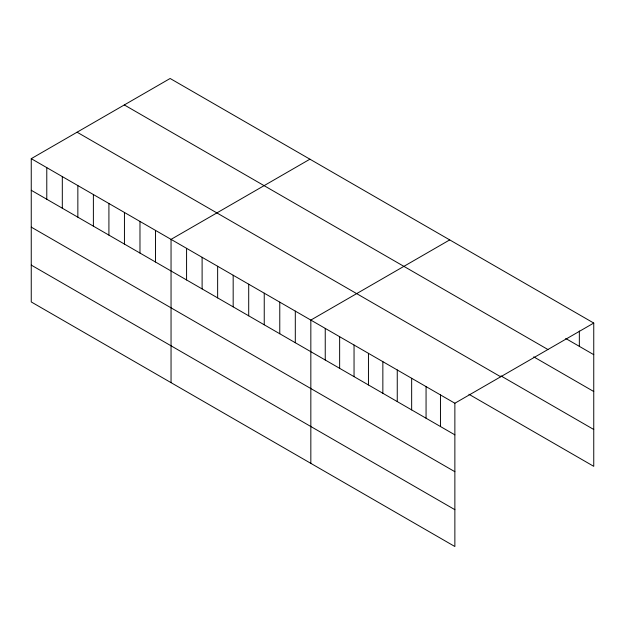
<?xml version="1.0" encoding="UTF-8"?>
<svg xmlns="http://www.w3.org/2000/svg" width="625" height="625" viewBox="0 0 625 625"><rect width="100%" height="100%" fill="white"/><g stroke="black" fill="none" stroke-linecap="round" stroke-linejoin="round"><path stroke-width="0.94" d="M31.25 158.664L454.867 403.234L454.867 546.516L31.25 301.945L31.25 158.664L170.133 78.484L593.75 323.055L593.75 466.336L468.922 394.266M309.93 159.188L171.047 239.375L171.047 382.656M449.719 239.898L310.836 320.086L310.836 463.367M454.867 403.234L593.75 323.055M565.742 338.5L593.75 354.672M124.305 104.938L547.922 349.516M533.734 356.867L593.75 391.516M500.93 375.898L593.75 429.484M77.078 132.203L500.695 376.773M31.25 190.281L454.867 434.852M31.25 227.125L454.867 471.703M31.25 265.094L454.867 509.672M579.344 331.023L579.344 346.352M440.461 394.922L440.461 426.539M426.062 386.609L426.062 418.219M411.656 378.289L411.656 409.906M397.258 369.977L397.258 401.586M382.852 361.656L382.852 393.273M368.453 353.344L368.453 384.961M354.047 345.031L354.047 376.641M339.641 336.711L339.641 368.328M325.242 328.398L325.242 360.016M295.305 311.117L295.305 342.727M279.773 302.148L279.773 333.758M264.242 293.18L264.242 324.797M248.703 284.211L248.703 315.828M233.172 275.242L233.172 306.859M217.641 266.273L217.641 297.891M202.109 257.305L202.109 288.922M186.578 248.344L186.578 279.953M155.508 230.406L155.508 262.023M139.977 221.438L139.977 253.055M124.445 212.469L124.445 244.086M108.914 203.5L108.914 235.117M93.383 194.531L93.383 226.148M77.852 185.57L77.852 217.18M62.313 176.602L62.313 208.211M46.781 167.633L46.781 199.242"/></g></svg>
